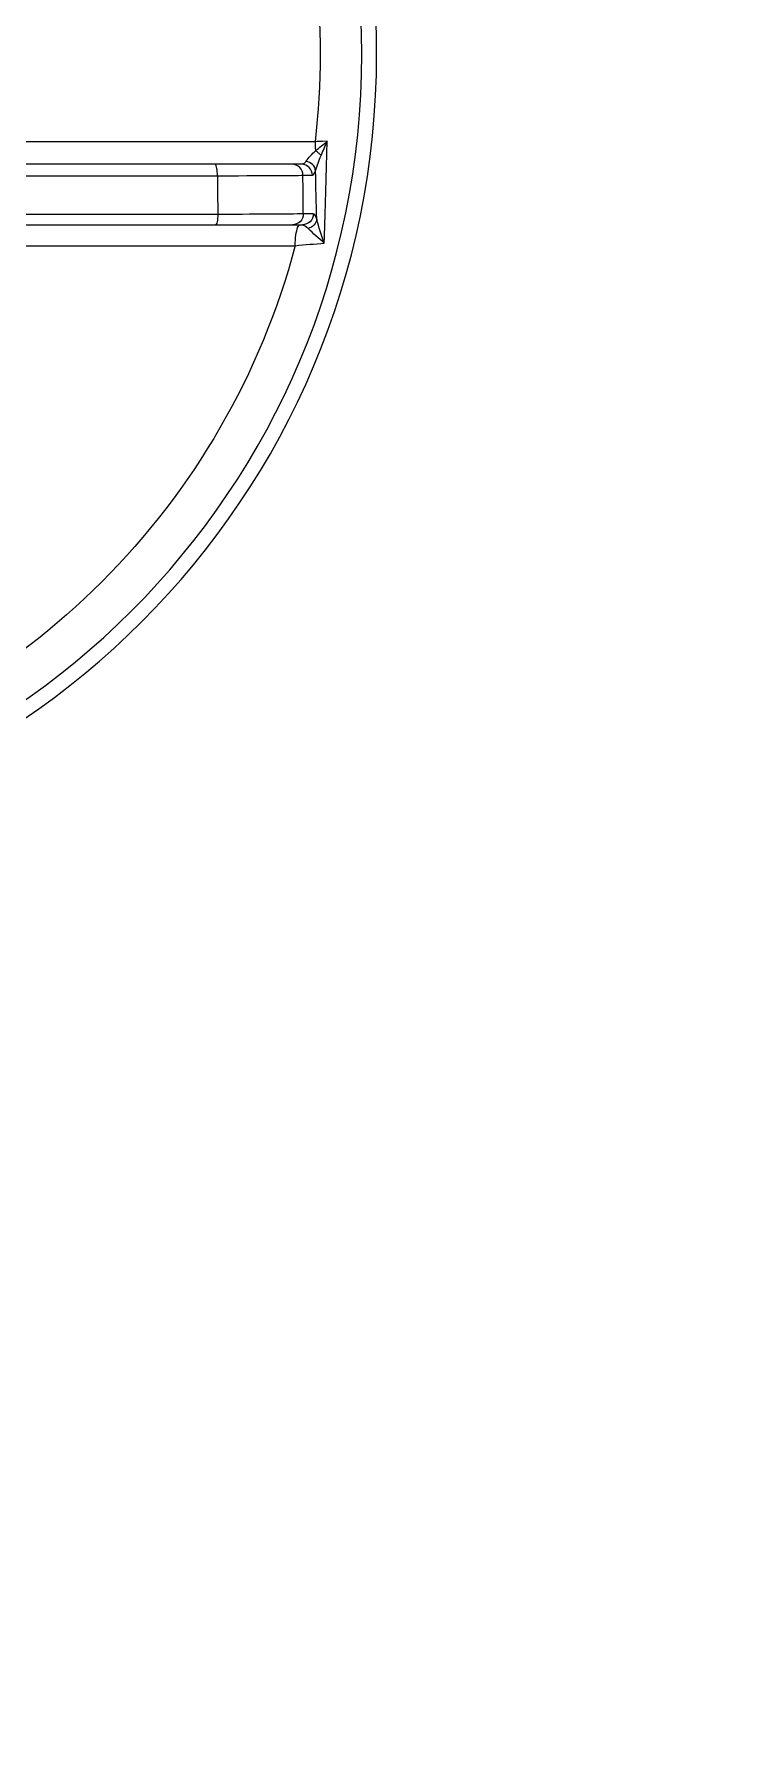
# Model space of a CAD drawing. Header units: millimetres. Extents: x -225363 to 347188, y -782467 to 813415.
# Drawn here: x 51018.8 to 51081.4, y 20211.6 to 20367.6 of the extents above; entities that cross this region are included whole.
import ezdxf

# ---------------------------------------------------------------- set-up
doc = ezdxf.new("R2010")
doc.units = ezdxf.units.MM
doc.linetypes.add('CENTER', pattern=[2, 1.25, -0.25, 0.25, -0.25])
doc.layers.add('0.06 Trả nước', color=3, linetype='Continuous')

# ---------------------------------------------------------------- blocks, each defined once
blk = doc.blocks.new('MB bom')
at = {"color": 8, "linetype": 'Continuous'}
for p, q in [((-199240.6, 638705.68), (-199239.98, 638705.7)), ((-199239.98, 638705.7), (-199238.98, 638705.73)), ((-199239.15, 638704.51), (-199239.22, 638704.37)), ((-199239.06, 638704.64), (-199239.15, 638704.51)), ((-199238.96, 638704.75), (-199239.06, 638704.64)), ((-199238.98, 638705.73), (-199237.97, 638705.76)), ((-199238.84, 638704.85), (-199238.96, 638704.75)), ((-199238.71, 638704.92), (-199238.84, 638704.85)), ((-199238.57, 638704.97), (-199238.71, 638704.92)), ((-199238.51, 638704.51), (-199238.66, 638704.39)), ((-199238.44, 638705), (-199238.57, 638704.97)), ((-199238.33, 638704.6), (-199238.51, 638704.51)), ((-199238.44, 638705), (-199238.27, 638704.94)), ((-199238.15, 638704.66), (-199238.33, 638704.6)), ((-199238.27, 638704.94), (-199238.14, 638704.88)), ((-199237.95, 638704.68), (-199238.15, 638704.66)), ((-199238.14, 638704.88), (-199238.03, 638704.81)), ((-199238.03, 638704.81), (-199237.97, 638704.75)), ((-199237.97, 638705.76), (-199235.93, 638705.82)), ((-199237.97, 638704.75), (-199237.95, 638704.68)), ((-199237.95, 638704.68), (-199237.95, 638703.77)), ((-199235.93, 638705.82), (-199233.65, 638705.89)), ((-199234.45, 638704.6), (-199234.4, 638704.7)), ((-199234.45, 638704.6), (-199234.26, 638704.59)), ((-199234.45, 638703.74), (-199234.45, 638704.6)), ((-199234.4, 638704.7), (-199234.26, 638704.8)), ((-199234.26, 638704.8), (-199234.03, 638704.89)), ((-199234.26, 638704.59), (-199234.07, 638704.53)), ((-199234.07, 638704.53), (-199233.9, 638704.44)), ((-199234.03, 638704.89), (-199233.88, 638704.86)), ((-199233.9, 638704.44), (-199233.74, 638704.32)), ((-199233.88, 638704.86), (-199233.74, 638704.81)), ((-199233.74, 638704.81), (-199233.6, 638704.72)), ((-199233.65, 638705.89), (-199231.35, 638705.95)), ((-199233.6, 638704.72), (-199233.48, 638704.61)), ((-199233.48, 638704.61), (-199233.37, 638704.49)), ((-199233.37, 638704.49), (-199233.28, 638704.34)), ((-199232.65, 638705.4), (-199232.6, 638705.35)), ((-199232.6, 638705.35), (-199232.54, 638705.29)), ((-199232.54, 638705.29), (-199232.48, 638705.23)), ((-199232.48, 638705.23), (-199232.43, 638705.17)), ((-199232.43, 638705.17), (-199232.37, 638705.1)), ((-199232.37, 638705.1), (-199232.32, 638705.03)), ((-199232.32, 638705.03), (-199232.27, 638704.95)), ((-199232.27, 638704.95), (-199232.22, 638704.88)), ((-199232.12, 638704.87), (-199232.22, 638704.88)), ((-199232.02, 638704.86), (-199232.12, 638704.87)), ((-199231.92, 638704.86), (-199232.02, 638704.86)), ((-199231.82, 638704.85), (-199231.92, 638704.86)), ((-199231.72, 638704.85), (-199231.82, 638704.85)), ((-199231.61, 638704.85), (-199231.72, 638704.85)), ((-199231.5, 638704.84), (-199231.61, 638704.85)), ((-199231.4, 638704.84), (-199231.5, 638704.84)), ((-199231.39, 638705.05), (-199231.4, 638704.84)), ((-199231.4, 638704.84), (-199231.4, 638652.44)), ((-199231.37, 638705.51), (-199231.39, 638705.05)), ((-199231.35, 638705.95), (-199231.37, 638705.51)), ((-199240.84, 638703.04), (-199240.59, 638703.05)), ((-199240.84, 638654.93), (-199240.84, 638703.04)), ((-199240.59, 638703.05), (-199240.34, 638703.06)), ((-199240.34, 638703.06), (-199240.11, 638703.08)), ((-199240.11, 638703.08), (-199239.89, 638703.11)), ((-199239.89, 638703.11), (-199239.68, 638703.14)), ((-199239.68, 638703.14), (-199239.5, 638703.18)), ((-199239.5, 638703.18), (-199239.34, 638703.22)), ((-199239.34, 638703.22), (-199239.2, 638703.26)), ((-199239.22, 638704.37), (-199239.27, 638704.21)), ((-199239.2, 638703.26), (-199239.09, 638703.31)), ((-199239.09, 638703.31), (-199239.01, 638703.36)), ((-199239.01, 638703.36), (-199238.97, 638703.41)), ((-199238.97, 638703.41), (-199238.95, 638703.47)), ((-199238.93, 638703.89), (-199238.95, 638703.69)), ((-199238.95, 638702.78), (-199238.95, 638703.69)), ((-199238.93, 638702.98), (-199238.95, 638702.78)), ((-199238.87, 638704.07), (-199238.93, 638703.89)), ((-199238.87, 638703.16), (-199238.93, 638702.98)), ((-199238.78, 638704.24), (-199238.87, 638704.07)), ((-199238.78, 638703.33), (-199238.87, 638703.16)), ((-199238.66, 638704.39), (-199238.78, 638704.24)), ((-199238.66, 638703.48), (-199238.78, 638703.33)), ((-199238.51, 638703.6), (-199238.66, 638703.48)), ((-199238.33, 638703.69), (-199238.51, 638703.6)), ((-199238.15, 638703.75), (-199238.33, 638703.69)), ((-199237.95, 638703.77), (-199238.15, 638703.75)), ((-199237.96, 638703.22), (-199237.97, 638702.89)), ((-199237.97, 638702.89), (-199237.97, 638702.49)), ((-199237.95, 638703.77), (-199237.96, 638703.55)), ((-199237.96, 638703.55), (-199237.96, 638703.22)), ((-199237.95, 638703.77), (-199237.51, 638703.77)), ((-199237.51, 638703.77), (-199237.08, 638703.76)), ((-199237.08, 638703.76), (-199236.64, 638703.76)), ((-199236.64, 638703.76), (-199236.2, 638703.75)), ((-199236.2, 638703.75), (-199235.76, 638703.75)), ((-199235.76, 638703.75), (-199235.33, 638703.75)), ((-199235.33, 638703.75), (-199234.89, 638703.74)), ((-199234.89, 638703.74), (-199234.45, 638703.74)), ((-199234.46, 638703.35), (-199234.45, 638703.57)), ((-199234.46, 638703.07), (-199234.46, 638703.35)), ((-199234.46, 638702.74), (-199234.46, 638703.07)), ((-199234.45, 638703.74), (-199234.26, 638703.72)), ((-199234.45, 638703.57), (-199234.45, 638703.74)), ((-199234.26, 638703.72), (-199234.07, 638703.66)), ((-199234.07, 638703.66), (-199233.9, 638703.57)), ((-199233.9, 638703.57), (-199233.74, 638703.45)), ((-199233.74, 638704.32), (-199233.62, 638704.17)), ((-199233.74, 638703.45), (-199233.62, 638703.3)), ((-199233.62, 638704.17), (-199233.53, 638704)), ((-199233.62, 638703.3), (-199233.53, 638703.13)), ((-199233.53, 638704), (-199233.47, 638703.81)), ((-199233.53, 638703.13), (-199233.47, 638702.95)), ((-199233.47, 638703.81), (-199233.45, 638703.62)), ((-199233.47, 638702.95), (-199233.45, 638702.75)), ((-199233.45, 638703.62), (-199233.45, 638702.75)), ((-199233.28, 638704.34), (-199233.21, 638704.18)), ((-199233.21, 638704.18), (-199233.17, 638704.02)), ((-199238.95, 638695.8), (-199238.95, 638702.78)), ((-199237.97, 638702.49), (-199237.98, 638702.01)), ((-199237.98, 638702.01), (-199237.98, 638701.48)), ((-199237.98, 638701.48), (-199237.98, 638700.91)), ((-199234.47, 638702.31), (-199234.46, 638702.74)), ((-199234.47, 638701.81), (-199234.47, 638702.31)), ((-199234.47, 638701.28), (-199234.47, 638701.81)), ((-199233.45, 638702.75), (-199233.45, 638695.77)), ((-199237.98, 638700.91), (-199237.99, 638700.29)), ((-199237.99, 638700.29), (-199237.99, 638699.61)), ((-199234.48, 638700.7), (-199234.47, 638701.28)), ((-199234.48, 638700.05), (-199234.48, 638700.7)), ((-199234.48, 638699.35), (-199234.48, 638700.05)), ((-199237.99, 638698.88), (-199238, 638698.21)), ((-199238, 638698.21), (-199238, 638697.5)), ((-199237.99, 638699.61), (-199237.99, 638698.88)), ((-199234.49, 638697.89), (-199234.48, 638698.64)), ((-199234.48, 638698.64), (-199234.48, 638699.35)), ((-199238, 638697.5), (-199238, 638696.76)), ((-199238, 638696.76), (-199238, 638696)), ((-199234.49, 638696.94), (-199234.49, 638697.89)), ((-199234.49, 638695.97), (-199234.49, 638696.94)), ((-199238.93, 638695.84), (-199238.95, 638695.8)), ((-199238.95, 638655.04), (-199238.95, 638695.8)), ((-199238.88, 638695.87), (-199238.93, 638695.84)), ((-199238.79, 638695.91), (-199238.88, 638695.87)), ((-199238.68, 638695.94), (-199238.79, 638695.91)), ((-199238.53, 638695.97), (-199238.68, 638695.94)), ((-199238.37, 638695.99), (-199238.53, 638695.97)), ((-199238.19, 638696), (-199238.37, 638695.99)), ((-199238, 638696), (-199238.19, 638696)), ((-199238, 638696), (-199238, 638655.1)), ((-199237.56, 638696), (-199238, 638696)), ((-199237.12, 638696), (-199237.56, 638696)), ((-199236.69, 638695.99), (-199237.12, 638696)), ((-199236.25, 638695.99), (-199236.69, 638695.99)), ((-199235.81, 638695.98), (-199236.25, 638695.99)), ((-199235.37, 638695.98), (-199235.81, 638695.98)), ((-199234.93, 638695.98), (-199235.37, 638695.98)), ((-199234.49, 638695.97), (-199234.93, 638695.98)), ((-199234.49, 638652.6), (-199234.49, 638695.97)), ((-199234.49, 638695.97), (-199234.31, 638695.97)), ((-199234.31, 638695.97), (-199234.14, 638695.96)), ((-199234.14, 638695.96), (-199233.97, 638695.95)), ((-199233.97, 638695.95), (-199233.82, 638695.93)), ((-199233.82, 638695.93), (-199233.7, 638695.9)), ((-199233.7, 638695.9), (-199233.59, 638695.87)), ((-199233.59, 638695.87), (-199233.51, 638695.84)), ((-199233.51, 638695.84), (-199233.47, 638695.8)), ((-199233.47, 638695.8), (-199233.45, 638695.77)), ((-199233.45, 638695.77), (-199233.45, 638652.54))]:
    blk.add_line(p, q, dxfattribs=at)
for radius in [72.9, 71.55]:
    blk.add_circle((-199223.45, 638637.54), radius, dxfattribs=at)
for centre, radius, start, end in [((-199557.64, 638732.96), 318.21, 354.6056, 355.0828), ((-199234.5, 638721.23), 16.7, 248.5773, 256.3696), ((-199225.64, 638717.86), 19.29, 219.1525, 225.0302), ((-199230.36, 638945.56), 240.69, 268.0777, 269.1261), ((-199237.11, 638715.4), 10.95, 286.2988, 293.9959), ((-199237.94, 638710.22), 7.82, 307.5302, 316.9267), ((-199241.87, 638728.8), 25.15, 291.4898, 294.7155), ((-199255.79, 638724.9), 30.92, 319.6603, 322.2275), ((-199223.45, 638637.54), 67.77, 83.2646, 96.7354), ((-199223.45, 638637.54), 67.77, 104.866, 165.134), ((-199239.82, 638703.52), 0.883, 11.5051, 52.1254), ((-199232.98, 638703.59), 0.467, 113.622, 176.1404)]:
    blk.add_arc(centre, radius, start, end, dxfattribs=at)
blk = doc.blocks.new('*U91')
for p, q in [((-130.95, 229), (-130.95, 130.95)), ((130.95, 229), (-130.95, 229)), ((130.95, 229), (130.95, 146)), ((130.95, 146), (125, 140.05)), ((-229, 130.95), (-130.95, 130.95)), ((-229, 130.95), (-229, -130.95)), ((-146, -130.95), (-140.05, -125)), ((-229, -130.95), (-146, -130.95))]:
    blk.add_line(p, q)
at = {"color": 8}
for p, q in [((-125, 229), (-125, 146)), ((125, 229), (125, 146)), ((125, 146), (-125, 146)), ((-125, 146), (-119.05, 140.05)), ((125, 146), (119.05, 140.05)), ((119.05, 140.05), (-119.05, 140.05)), ((-119.05, 140.05), (-119.05, 119.05)), ((-229, 125), (-146, 125)), ((-146, 125), (-146, -125)), ((-146, 125), (-140.05, 119.05)), ((-140.05, 119.05), (-140.05, -119.05)), ((-140.05, 119.05), (-119.05, 119.05)), ((-146, -125), (-140.05, -119.05)), ((-229, -125), (-146, -125))]:
    blk.add_line(p, q, dxfattribs=at)
at = {"color": 8, "linetype": 'CENTER', "ltscale": 10}
for p in [(0, 229), (-229, 0)]:
    blk.add_line(p, (0, 0), dxfattribs=at)
for points in [[(0, 147), (0, 147)], [(-147, 0), (-147, 0)]]:
    blk.add_lwpolyline(points)
blk.add_arc((-130.95, 130.95), 256.11, 267.96377, 2.03623)
at = {"color": 8}
blk.add_arc((-130.95, 130.95), 250.17, 267.91535, 2.08465, dxfattribs=at)
blk = doc.blocks.new('PMBCB')
h = blk.add_hatch()
h.set_pattern_fill('BTCT2', color=8, scale=30, pattern_type=2)
h.set_pattern_definition([(50, (-27194.2, -11189.96), (215.17805, -18.8256), [22.5, -247.5]), (355, (-27194.2, -11189.96), (-41.6254, 225.6576), [18, -198]), (100.4514, (-27176.26, -11191.53), (173.5528, 206.8319), [19.122, -210.3426]), (46.1842, (-27194.2, -11129.96), (320.1723, -49.6557), [33.75, -371.25]), (96.6356, (-27167.5, -11134.1), (280.3988, 292.2354), [28.683, -315.514]), (351.1842, (-27194.2, -11129.96), (280.3986, 292.2356), [27, -297]), (21, (-27164.2, -11144.96), (179.0721, -120.7857), [22.5, -247.5]), (326, (-27164.2, -11144.96), (72.9946, 217.545), [18, -198]), (71.4514, (-27149.27, -11155.03), (252.0668, 96.7591), [19.122, -210.3426]), (37.5, (-27194.194, -11189.96), (3.64796, 99.86816), [0, -195.6, 0, -201, 0, -198.75]), (7.5, (-27194.19, -11189.96), (78.92086, 118.3235), [0, -114.6, 0, -191.1, 0, -75.75]), (327.5, (-27261.094, -11189.96), (160.14673, -6.76646), [0, -75, 0, -234, 0, -310.5]), (317.5, (-27291.1, -11189.96), (174.95585, 30.0315), [0, -97.5, 0, -155.4, 0, -220.5]), (45, (-27194.19, -11189.96), (-63.6396, 63.6396), []), (45, (-27194.19, -11168.96), (-63.6396, 63.6396), [])])
h.paths.add_polyline_path([(6600, 2700), (-2900, 2700), (-2900, -200), (6600, -200)])
h.paths.add_polyline_path([(5000, 2500), (5000, 0), (0, 0), (0, 2500)], flags=16)
h.paths.add_polyline_path([(5200, 2500), (6400, 2500), (6400, 0), (5200, 0)], flags=16)
h.paths.add_polyline_path([(-200, 2500), (-200, 0), (-2700, 0), (-2700, 2500)], flags=16)
h.paths.add_polyline_path([(5350.97, 389.34), (6075.73, 389.34), (6075.73, 539.34), (5350.97, 539.34)], flags=0)
h.paths.add_polyline_path([(5451.74, 547.35), (5986.02, 547.35), (5986.02, 775.92), (5451.74, 775.92)], flags=0)
h.paths.add_polyline_path([(4155.05, 389.34), (4879.81, 389.34), (4879.81, 539.34), (4155.05, 539.34)], flags=0)
h.paths.add_polyline_path([(4255.82, 547.35), (4790.11, 547.35), (4790.11, 775.92), (4255.82, 775.92)], flags=0)
h.paths.add_polyline_path([(-1032.12, 389.34), (-307.36, 389.34), (-307.36, 539.34), (-1032.12, 539.34)], flags=0)
h.paths.add_polyline_path([(-931.35, 547.35), (-397.07, 547.35), (-397.07, 775.92), (-931.35, 775.92)], flags=0)
at = {"color": 8, "xscale": -0.998699011935332, "yscale": 0.998699011935332, "zscale": 0.998699011935332, "rotation": 270}
blk.add_blockref('MB bom', (-637462.74, 200790.95), dxfattribs=at)
at = {"layer": '0.06 Trả nước', "xscale": 0.2475000000000001, "yscale": 0.2475000000000001, "zscale": 0.2475000000000001, "rotation": 270}
blk.add_blockref('*U91', (344.16, 1631.27), dxfattribs=at)

msp = doc.modelspace()

# ---------------------------------------------------------------- block references
msp.add_blockref('PMBCB', (50633.08, 18539.09))

doc.saveas('drawing.dxf')
